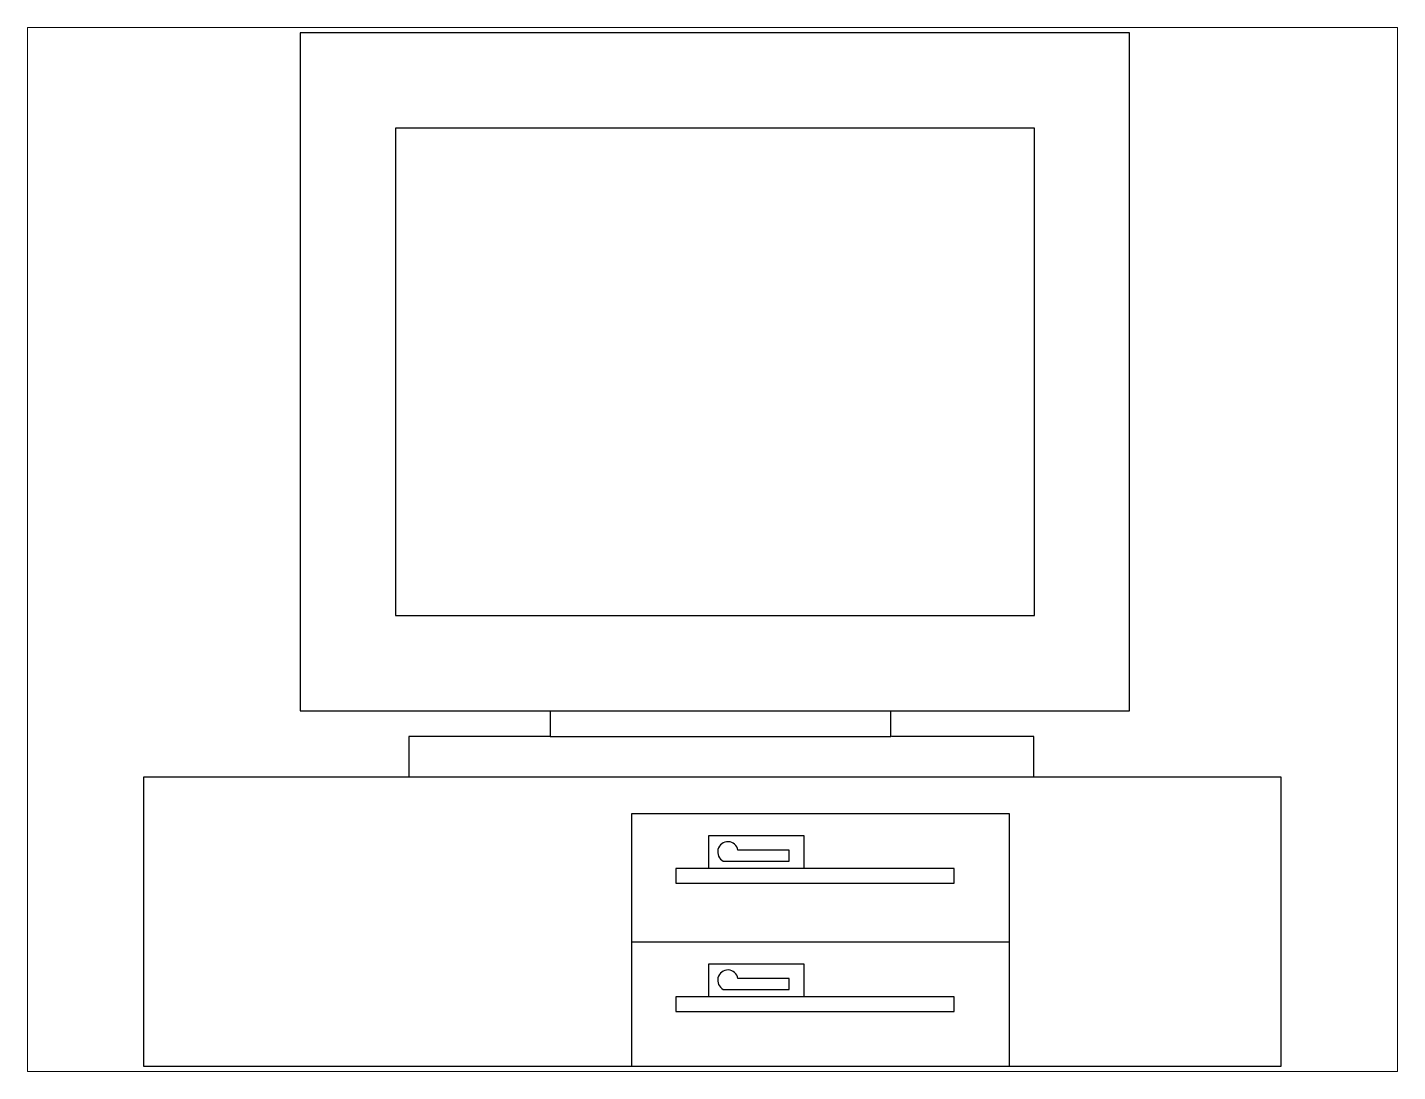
# Paper-space layout 'Layout1' of a CAD drawing. Header units: millimetres. Extents: x 1.05 to 9.45, y 0.8 to 7.2.
# The model-space entities are those that its viewports show. They can reach past a viewport. Long polylines and large blocks are cut down to what shows.
import ezdxf

# ---------------------------------------------------------------- set-up
doc = ezdxf.new("R2010")
doc.units = ezdxf.units.MM
doc.header["$MEASUREMENT"] = 0

# ---------------------------------------------------------------- blocks, each defined once
blk = doc.blocks.new('PC_F')
for p, q in [((452.09, 473.84), (71.69, 473.84)), ((71.69, 473.84), (71.69, 162.96)), ((452.09, 162.96), (452.09, 473.84)), ((408.41, 430.16), (115.37, 430.16)), ((115.37, 430.16), (115.37, 206.64)), ((408.41, 206.64), (408.41, 430.16)), ((115.37, 206.64), (408.41, 206.64)), ((71.69, 162.96), (452.09, 162.96)), ((186.33, 162.96), (186.33, 151.2)), ((342.57, 151.2), (342.57, 162.96)), ((121.53, 151.2), (121.53, 132.72)), ((138.33, 151.2), (121.53, 151.2)), ((186.33, 151.2), (138.33, 151.2)), ((186.33, 151.2), (342.57, 151.2)), ((408.09, 151.2), (342.89, 151.2)), ((408.09, 132.72), (408.09, 151.2)), ((0, 132.72), (125.94, 132.72)), ((0, 0), (0, 132.72)), ((121.53, 132.72), (408.09, 132.72)), ((403.52, 132.72), (521.44, 132.72)), ((521.44, 132.72), (521.44, 0)), ((223.76, 115.92), (396.8, 115.92)), ((223.76, 0), (223.76, 115.92)), ((396.8, 115.92), (396.8, 0)), ((259.04, 105.84), (302.72, 105.84)), ((259.04, 90.72), (259.04, 105.84)), ((302.72, 105.84), (302.72, 90.72)), ((296, 99.12), (272.48, 99.12)), ((296, 94.08), (296, 99.12)), ((371.6, 90.72), (243.92, 90.72)), ((243.92, 90.72), (243.92, 84)), ((265.76, 94.08), (296, 94.08)), ((371.6, 84), (371.6, 90.72)), ((243.92, 84), (371.6, 84)), ((223.76, 57.12), (396.8, 57.12)), ((259.04, 31.92), (259.04, 47.04)), ((259.04, 47.04), (302.72, 47.04)), ((302.72, 47.04), (302.72, 31.92)), ((296, 40.32), (272.48, 40.32)), ((296, 35.28), (296, 40.32)), ((243.92, 31.92), (243.92, 25.2)), ((371.6, 31.92), (243.92, 31.92)), ((265.76, 35.28), (296, 35.28)), ((371.6, 25.2), (371.6, 31.92)), ((243.92, 25.2), (371.6, 25.2)), ((521.44, 0), (0, 0))]:
    blk.add_line(p, q)
for centre in [(267.86, 98.28), (267.86, 39.48)]:
    blk.add_arc(centre, 4.7, 10.30485, 243.43495)

msp = doc.modelspace()

# ---------------------------------------------------------------- block references
msp.add_blockref('PC_F', (0, 0))

psp = doc.layouts.get("Layout1")

# ---------------------------------------------------------------- viewports
at = {"layer": '0'}
psp.add_viewport(center=(5.25, 4), size=(8.4, 6.4), view_center_point=(260.7979, 236.9707), view_height=478.752788, dxfattribs=at)

doc.saveas('drawing.dxf')
